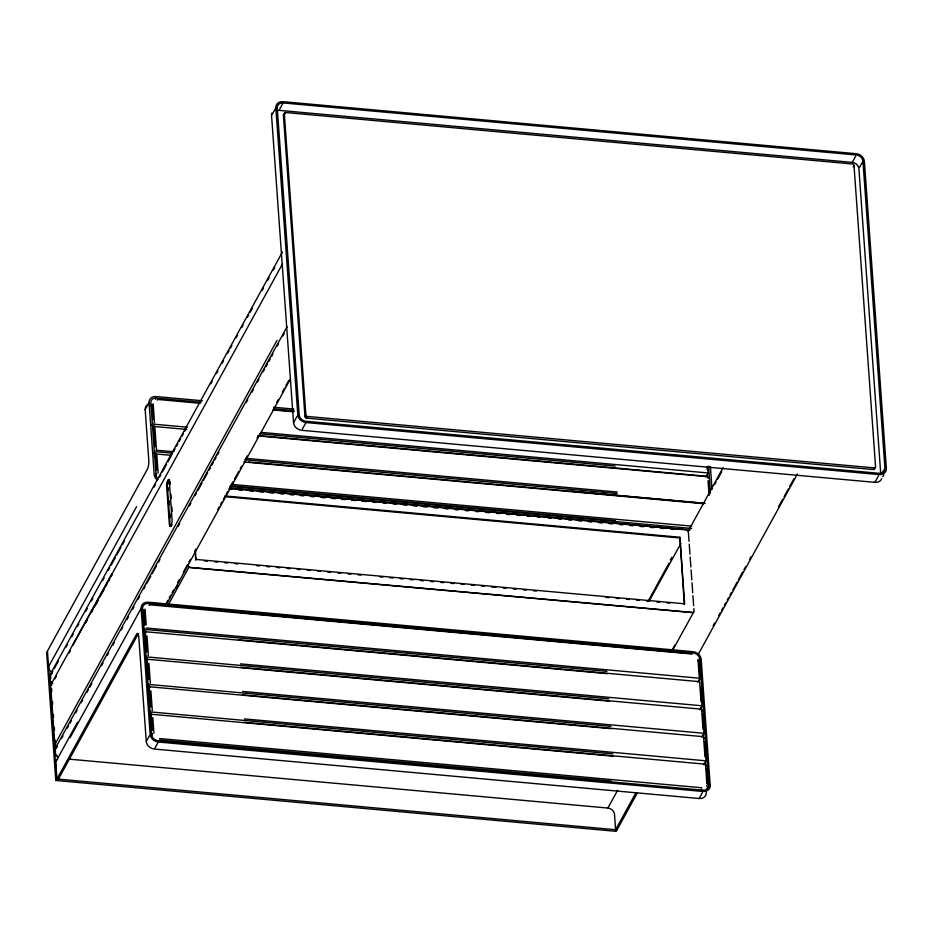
<?xml version="1.0" encoding="UTF-8"?>
<svg xmlns="http://www.w3.org/2000/svg" width="933" height="933" viewBox="0 0 933 933"><rect width="100%" height="100%" fill="white"/><g stroke="black" fill="none" stroke-linecap="round" stroke-linejoin="round"><path stroke-width="1.4" d="M167.485 483.457L169.374 479.55L168.78 480.04M168.15 481.206L167.625 482.734A3.709 0.991 -84.8 0 0 167.357 486.256L170.098 524.649A3.709 0.991 -84.8 0 0 170.751 526.48L171.159 526.27A3.709 0.991 -84.8 0 1 170.809 524.708M272.273 114.316L275.83 107.843A7.977 6.554 28.8 0 1 283.002 101.662L856.226 153.7A7.977 6.554 28.8 0 1 864.378 161.281L886.35 468.389A7.977 6.554 28.8 0 1 879.189 474.582L305.954 422.532A7.977 6.554 28.8 0 1 297.814 414.963L275.83 107.843M279.702 109.103L283.096 102.933L856.319 154.983A6.496 5.341 28.8 0 1 862.955 161.152L884.927 468.261A6.496 5.341 28.8 0 1 879.096 473.299L305.861 421.25A6.496 5.341 28.8 0 1 299.236 415.092L277.264 107.971A6.496 5.341 28.8 0 1 283.096 102.933M875.399 467.036L874.641 468.424A1.481 1.225 28.8 0 1 873.311 469.567L306.479 418.101A1.481 1.225 28.8 0 1 304.974 416.701L283.41 115.342L284.168 113.954M285.195 113.36L285.661 112.52L852.482 163.986A1.481 1.225 28.8 0 1 853.998 165.398L875.562 466.757A1.481 1.225 28.8 0 1 874.221 467.899L873.463 469.287M637.414 792.77L616.212 831.338L55.793 780.466L56.61 778.985L47.455 651.012L147.367 469.264A6.683 1.784 -84.8 0 0 148.79 460.179L145.175 409.634L149.047 402.601A7.791 6.403 28.8 0 1 156.044 396.56L202.461 400.77M150.726 406.252L151.274 405.26M155.508 399.324L156.149 398.158L201.12 402.24M157.269 400.094L157.817 399.102M152.079 425.121L153.164 423.15M152.674 427.174L153.758 425.191M152.359 428.97L152.895 427.979M153.898 427.116L154.435 426.124M153.782 453.135L155.135 450.662M154.377 455.176L155.729 452.715M154.318 456.482L154.866 455.491M47.466 651.141L46.65 652.622L55.793 780.466M155.869 454.628L156.406 453.636M136.591 506.596L48.574 666.687A7.791 6.403 28.8 0 0 51.105 671.643M155.403 475.842L156.756 473.381M50.02 674.781L282.489 251.933M51.408 673.801L52.808 671.247M54.207 668.693L58.429 661.03M66.15 646.977L67.561 644.423M71.771 636.749L73.171 634.195M77.392 626.533L78.792 623.979M85.813 611.208L87.224 608.643M91.434 600.98L92.834 598.426M102.677 580.548L104.076 577.994M108.286 570.32L109.697 567.765M111.097 565.211L115.307 557.549M116.718 554.995L120.928 547.333M122.34 544.779L124.439 540.942M153.945 487.283L155.344 484.728M159.555 477.066L160.966 474.512M162.365 471.958L166.575 464.296M167.987 461.742L172.197 454.068M173.608 451.514L175.007 448.96M176.419 446.406L177.818 443.851M179.218 441.297L180.629 438.743M182.028 436.189L183.439 433.635M184.839 431.081L186.25 428.527M210.823 383.813L212.234 381.259M216.444 373.597L217.844 371.031M222.066 363.369L223.465 360.814M227.675 353.152L229.086 350.598M230.486 348.044L231.897 345.49M236.107 337.816L237.518 335.262M241.729 327.6L243.128 325.046M247.35 317.383L248.749 314.829M250.161 312.275L252.26 308.438M262.091 290.56L263.503 288.005M267.713 280.332L269.112 277.777M273.334 270.115L274.734 267.561M50.767 684.869L111.867 573.725M72.856 645.228L282.547 263.817M54.954 678.792L56.353 676.227M68.995 653.24L70.395 650.686M85.848 622.579L87.259 620.025M91.469 612.363L92.868 609.797M94.28 607.243L98.49 599.581M99.901 597.027L104.111 589.364M105.511 586.81L106.922 584.256M108.321 581.702L109.732 579.148M111.132 576.594L112.543 574.028M96.204 604.117L97.615 601.563M168.861 481.265L169.491 480.098M171.275 524.766L170.634 525.932A3.709 0.991 -84.8 0 1 169.386 524.591L166.645 486.198A3.709 0.991 -84.8 0 1 167.427 481.148L168.068 479.97A3.709 0.991 -84.8 0 1 169.316 481.323L172.069 519.704A3.709 0.991 -84.8 0 1 171.275 524.766C173.818 523.868 169.678 526.644 171.345 525.99M57.275 746.727A2.379 1.948 28.8 0 1 54.849 744.476L277.031 340.323M55.292 748.359L287.049 326.795M57.368 746.097L55.968 748.663A1.633 1.341 28.8 0 1 56.283 748.208M61.578 738.435L62.989 735.88M67.199 728.218L68.61 725.664M70.01 723.11L71.421 720.556M75.631 712.882L77.031 710.328M81.253 702.666L82.652 700.112M86.862 692.449L88.273 689.895M89.673 687.341L91.784 683.504M101.615 665.626L103.015 663.071M107.237 655.398L108.636 652.843M112.846 645.181L114.258 642.627M121.278 629.857L122.69 627.291M126.9 619.629L128.299 617.075M132.521 609.412L133.92 606.858M138.131 599.196L139.542 596.642M143.752 588.968L145.163 586.414M146.563 583.86L150.773 576.197M152.184 573.643L156.394 565.981M158.505 562.144L159.905 559.59M178.168 526.375L179.568 523.821M189.399 505.931L190.81 503.377M195.02 495.715L196.42 493.16M197.831 490.606L202.041 482.944M203.452 480.39L207.662 472.716M209.062 470.162L210.473 467.608M211.873 465.054L213.284 462.5M214.683 459.946L216.094 457.392M217.494 454.837L218.893 452.283M246.289 402.461L247.688 399.907M251.91 392.245L253.309 389.679M257.531 382.017L258.931 379.463M263.141 371.8L264.552 369.246M265.952 366.692L267.363 364.138M268.762 361.584L270.162 359.03M271.573 356.464L272.972 353.91M277.194 346.248L278.594 343.694M282.804 336.032L284.215 333.478M56.213 761.013L77.532 722.235M70.068 737.641L141.116 608.398A7.977 6.554 28.8 0 1 148.289 602.217L693.032 651.677A7.977 6.554 28.8 0 1 701.184 659.246L710.2 785.294L709.558 786.472M142.108 612.456L143.157 610.544M149.152 605.365L149.677 604.409M58.394 779.137L137.956 634.405A6.683 1.784 -84.8 0 1 138.69 633.577M143.717 630.848L145.035 628.457M144.067 633.344L145.641 630.475M144.253 634.207L144.778 633.25M145.256 633.344L146.306 631.431M166.471 602.893L167.87 600.339M169.281 597.785L170.681 595.231M172.092 592.677L173.491 590.123M177.713 582.46L179.113 579.906M183.323 572.232L187.545 564.57M188.944 562.016L190.344 559.462M194.565 551.8L195.965 549.245M217.739 509.64L219.138 507.086M220.55 504.531L221.949 501.977M223.36 499.423L224.76 496.869M226.171 494.315L227.57 491.749M228.97 489.195L233.192 481.533M234.591 478.979L238.813 471.317M240.213 468.763L241.612 466.208M245.834 458.535L247.233 455.98M257.065 438.102L258.476 435.548M276.728 402.333L278.139 399.779M282.349 392.117L284.46 388.28M285.86 385.726L288.67 380.617M166.447 604.467L290.058 379.638M176.15 587.872L177.55 585.318M168.465 604.456L188.804 567.451L692.683 612.643M188.898 567.276L692.776 612.468A1.411 1.155 28.8 0 0 694.047 611.383L693.837 608.514M195.44 549.315L195.778 560.138L195.475 555.8M145.945 657.882L147.006 655.969M146.038 660.856L147.612 657.987M146.224 661.719L146.749 660.762M147.227 660.856L147.752 659.899M147.915 685.393L148.965 683.481M881.72 478.652A7.977 6.554 28.8 0 1 874.909 482.349L301.686 430.3A7.977 6.554 28.8 0 1 293.533 422.731L297.091 416.258M148.009 688.367L149.583 685.498M147.671 690.198L148.72 688.286M149.198 688.379L150.248 686.466M305.126 416.421L305.884 415.033L284.32 113.674A1.481 1.225 28.8 0 1 285.661 112.52M306.479 418.101L307.249 416.713M302.397 429.005L305.954 422.532M149.886 712.905L150.936 710.993M149.583 716.591L151.554 713.01M149.642 717.71L150.691 715.798M151.158 715.891L151.682 714.935M706.328 792.327A7.977 6.554 28.8 0 1 699.167 798.508L154.423 749.047A7.977 6.554 28.8 0 1 146.271 741.478L149.49 735.612M150.924 735.752L151.566 734.574L142.551 608.526A6.496 5.341 28.8 0 1 148.382 603.499L693.126 652.96A6.496 5.341 28.8 0 1 699.762 659.118L708.777 785.166A6.496 5.341 28.8 0 1 702.946 790.193L158.19 740.744A6.496 5.341 28.8 0 1 151.566 734.574M151.251 736.102L152.569 733.711M155.065 747.881L158.283 742.015L703.039 791.476A7.977 6.554 28.8 0 0 710.2 785.294M276.751 110.526A6.496 5.341 28.8 0 1 279.025 110.339L852.249 162.389L855.643 156.219M853.229 166.785L853.998 165.398M859.561 167.322L862.955 161.152M705.884 476.88L707.237 474.407M706.608 476.506L707.692 474.535M707.972 478.372L708.52 477.393M684.274 604.491L679.9 537.245L224.748 495.924M670.349 559.987L671.76 557.433M686.781 530.107L686.875 529.932A1.411 1.155 28.8 0 1 688.321 531.274L689.032 541.28M647.957 601.458L668.996 563.182M649.333 600.817L680.903 543.391M688.006 531.518L723.122 467.643M709.057 494.77L710.456 492.216L708.602 466.278M714.678 484.554L716.077 481.988M717.489 479.434L721.699 471.771M672.052 650.184L674.851 645.076M672.611 650.359L693.662 612.083M68.902 759.124L607.861 808.048L617.611 790.309M713.162 625.705L714.561 623.151M718.783 615.488L720.183 612.934M721.582 610.38L722.993 607.826M724.393 605.272L725.804 602.706M727.204 600.152L728.615 597.598M730.014 595.044L731.425 592.49M732.825 589.936L737.035 582.274M738.446 579.72L742.656 572.057M744.056 569.503L745.467 566.937M749.677 559.275L751.088 556.721M778.472 506.899L782.682 499.237M784.093 496.683L788.303 489.02M789.715 486.466L793.925 478.792M698.385 654.103L797.412 473.987M698.234 660.937L698.759 659.981M698.362 661.649L699.762 659.118M635.84 792.91L615.605 829.729L614.485 814.217A6.496 5.341 28.8 0 0 607.861 808.048M697.791 682.105L699.109 679.714M698.525 681.72L699.587 679.819M699.762 709.628L701.08 707.237M700.24 709.721L701.546 707.331M701.826 711.168L702.351 710.211M701.733 737.14L703.039 734.749M702.992 735.799L703.517 734.842M703.797 738.679L704.322 737.723M703.704 764.652L705.01 762.261M704.17 764.745L705.488 762.354M705.756 766.191L706.293 765.235M701.115 790.239L701.639 789.283M699.167 798.508L702.386 792.653M706.584 786.018L707.109 785.061M874.909 482.349L878.478 475.877M706.199 789.854L708.135 786.332M882.21 473.194L884.251 469.497M882.793 476.705L883.854 474.769M171.159 526.27L170.564 526.364M273.544 407.22L293.86 409.074M273.661 408.829L293.965 410.672M274.01 409.657L294.093 411.476M158.19 399.511L200.233 403.324M272.728 409.902L293.032 411.745M874.221 467.899L307.4 416.445A1.481 1.225 28.8 0 1 305.884 415.033M261.1 432.364L707.482 472.903M154.307 424.212L187.626 427.232M259.421 433.752L615.08 466.045M258.184 435.548L707.377 476.331M186.74 429.437L154.82 426.533L156.511 450.207L173.783 451.77M258.488 435.944L707.75 476.74M245.787 458.313L617.284 492.041M156.266 451.724L172.208 453.17M244.656 459.747L617.051 493.557M571.229 491.155L705.185 503.307M248.563 462.01L703.587 503.319M171.299 455.362L156.779 454.044L158.132 472.926M243.863 461.952L703.96 503.727M231.244 484.332L691.726 526.13M230.206 485.766L615.465 520.742M230.218 486.56L691.54 528.451M230.334 488.169L690.198 529.921M229.728 488.425L686.875 529.932M229.285 489.125L232.177 489.393M238.696 489.977L242.323 490.315M249.578 490.968L253.1 491.283M259.724 491.889L263.246 492.204M269.87 492.811L273.392 493.125M280.017 493.732L283.539 494.047M290.163 494.653L293.685 494.968M300.309 495.575L303.831 495.889M310.456 496.496L313.978 496.811M321.22 497.476L324.952 497.814M331.367 498.397L335.099 498.735M341.513 499.318L345.245 499.656M351.659 500.24L355.391 500.578M361.806 501.161L366.156 501.557M372.78 502.152L376.302 502.479M382.927 503.074L386.449 503.4M393.073 503.995L396.595 504.321M403.219 504.916L406.741 505.231M413.366 505.838L416.888 506.153M423.512 506.759L427.034 507.074M433.658 507.68L438.009 508.077M445.251 508.73L448.155 508.998M455.397 509.651L458.301 509.919M465.544 510.573L468.448 510.841M475.69 511.494L478.594 511.762M485.836 512.415L489.359 512.742M496.613 513.395L499.505 513.663M506.759 514.316L509.651 514.584M516.905 515.238L519.798 515.506M527.052 516.159L529.944 516.427M537.198 517.08L540.09 517.349M548.172 518.083L551.065 518.34M558.319 519.005L561.211 519.261M568.465 519.914L571.358 520.182M578.612 520.836L581.504 521.104M588.758 521.757L591.65 522.025M598.904 522.678L602.415 523.005M609.051 523.6L612.561 523.926M619.815 524.579L622.708 524.847M629.962 525.501L632.854 525.769M640.108 526.422L643.572 526.737M650.254 527.343L653.59 527.646M660.401 528.265L663.596 528.556M670.757 529.209L673.614 529.466M225.809 496.753L679.516 537.944M196.163 559.438L684.659 603.791L679.9 537.245M204.479 560.931L207.383 561.188M214.625 561.853L217.529 562.109M224.771 562.774L227.675 563.031M234.918 563.695L237.822 563.952M256.657 565.666L259.561 565.934M266.803 566.588L269.707 566.856M276.949 567.509L279.853 567.777M287.096 568.43L290 568.698M297.254 569.352L300.146 569.62M307.4 570.273L310.292 570.541M317.547 571.194L320.439 571.462M327.693 572.116L330.585 572.384M337.839 573.037L340.732 573.305M347.986 573.958L350.878 574.227M358.132 574.88L361.024 575.148M379.871 576.851L382.775 577.119M390.017 577.772L392.921 578.04M400.164 578.693L403.068 578.961M410.31 579.615L413.214 579.883M420.456 580.536L423.36 580.804M430.603 581.457L433.507 581.726M440.749 582.379L443.653 582.647M450.896 583.3L453.8 583.568M461.042 584.221L463.946 584.49M471.188 585.143L474.092 585.411M481.335 586.064L484.239 586.332M491.481 586.985L495.831 587.382M503.085 588.035L505.978 588.303M513.232 588.956L516.124 589.224M523.378 589.878L526.27 590.146M533.524 590.799L536.417 591.067M605.995 597.388L608.899 597.645M616.142 598.31L619.045 598.566M626.288 599.231L629.192 599.487M636.434 600.152L639.338 600.409M646.581 601.074L649.485 601.33M656.739 601.995L659.631 602.251M666.885 602.916L669.777 603.173M240.061 612.619L690.502 653.508M150.05 604.817L692.309 654.045M146.411 628.002L699.342 678.209L697.989 659.328M146.166 629.518L606.951 671.352M238.463 639.805L697.802 681.51M146.679 631.839L607.465 673.673M240.527 663.876L701.313 705.721M148.137 657.03L608.922 698.864M240.434 667.317L701.208 709.15M148.65 659.351L609.436 701.184M242.498 691.4L703.284 733.233M150.108 684.542L610.893 726.375M242.405 694.828L703.179 736.662M150.621 686.863L611.395 728.696M244.469 718.911L705.255 760.745M152.079 712.054L612.853 753.887M244.364 722.34L705.15 764.174M152.592 714.375L613.366 756.22M159.625 738.539L701.873 787.767M159.38 740.056L611.267 781.084M56.61 778.985L617.028 829.857M170.028 481.393L170.238 484.262M880.752 474.221L858.885 168.546A6.496 5.341 28.8 0 0 852.249 162.389M710.386 466.43L712.031 489.463M707.727 466.395L708.24 473.544M708.8 481.335L709.64 493.172M707.027 466.605L707.249 469.754M708.03 480.682L709.068 495.155M698.98 663.13L700.112 678.862M700.66 686.641L702.071 706.374M702.631 714.153L704.042 733.886M704.602 741.665L706.013 761.398M706.514 768.384L707.634 784.105M699.622 682.046L701.033 701.768M701.593 709.558L703.004 729.279M703.552 737.07L704.963 756.791M705.523 764.582L706.876 783.452M689.242 544.149L689.954 554.155M690.163 557.024L690.875 567.031M691.085 569.9L691.796 579.906M692.006 582.763L692.718 592.782M692.916 595.639L693.639 605.657M293.533 422.731L271.561 115.61A7.977 6.554 28.8 0 1 271.923 113.126M170.949 494.187L171.252 498.455M171.859 506.981L172.162 511.249M168.173 487.737L168.372 490.583M169.083 500.531L169.386 504.8M170.004 513.337L170.307 517.593M153.187 403.814L154.54 422.696M151.811 404.281L152.942 420.002M153.444 426.987L154.855 446.72M155.414 454.499L156.534 470.232M149.047 402.601L154.19 474.582A7.791 6.403 28.8 0 0 157.385 480.087M145.058 609.132L146.178 624.853M146.959 635.781L148.37 655.514M148.93 663.293L150.341 683.026M150.901 690.817L152.312 710.538M152.814 717.524L153.933 733.256M143.682 609.587L144.813 625.308M145.303 632.294L146.714 652.027M147.274 659.806L148.685 679.539M149.245 687.329L150.656 707.051M151.216 714.841L152.336 730.562M141.116 608.398L150.143 734.446A7.977 6.554 28.8 0 0 158.283 742.015M146.271 741.478L138.772 636.703A6.683 1.784 -84.8 0 0 136.533 634.277L56.971 779.008L55.852 763.497A7.977 6.554 28.8 0 1 57.753 758.832M50.825 678.338L50.627 675.585A1.633 1.341 28.8 0 1 50.697 675.072M51.56 688.577L51.758 691.458M52.481 701.499L52.691 704.368M53.403 714.41L53.613 717.279M54.324 727.32L54.534 730.189M55.257 740.231L55.56 744.546M54.849 744.476L50.639 685.65A2.379 1.948 28.8 0 1 51.933 683.877M168.15 483.889A3.709 0.991 -84.8 0 1 168.418 482.478M52.05 673.684A2.379 1.948 28.8 0 0 49.915 675.515L50.312 681.02A2.379 1.948 28.8 0 0 52.738 683.283M57.998 756.861A2.379 1.948 28.8 0 1 55.572 754.599L55.175 749.106A2.379 1.948 28.8 0 1 56.481 747.333M57.368 756.068A1.633 1.341 28.8 0 1 56.283 754.669M51.548 682.128A1.633 1.341 28.8 0 1 51.163 681.615M51.443 685.172A1.633 1.341 28.8 0 1 51.758 684.74M283.41 115.342A1.481 1.225 28.8 0 1 284.74 114.188M189.189 566.751A1.411 1.155 28.8 0 1 187.755 565.41M145.175 409.634A7.791 6.403 28.8 0 1 148.16 404.316M156.149 398.158A5.936 4.875 28.8 0 0 150.819 402.753L155.974 474.734A5.936 4.875 28.8 0 0 158.4 478.932"/></g></svg>
